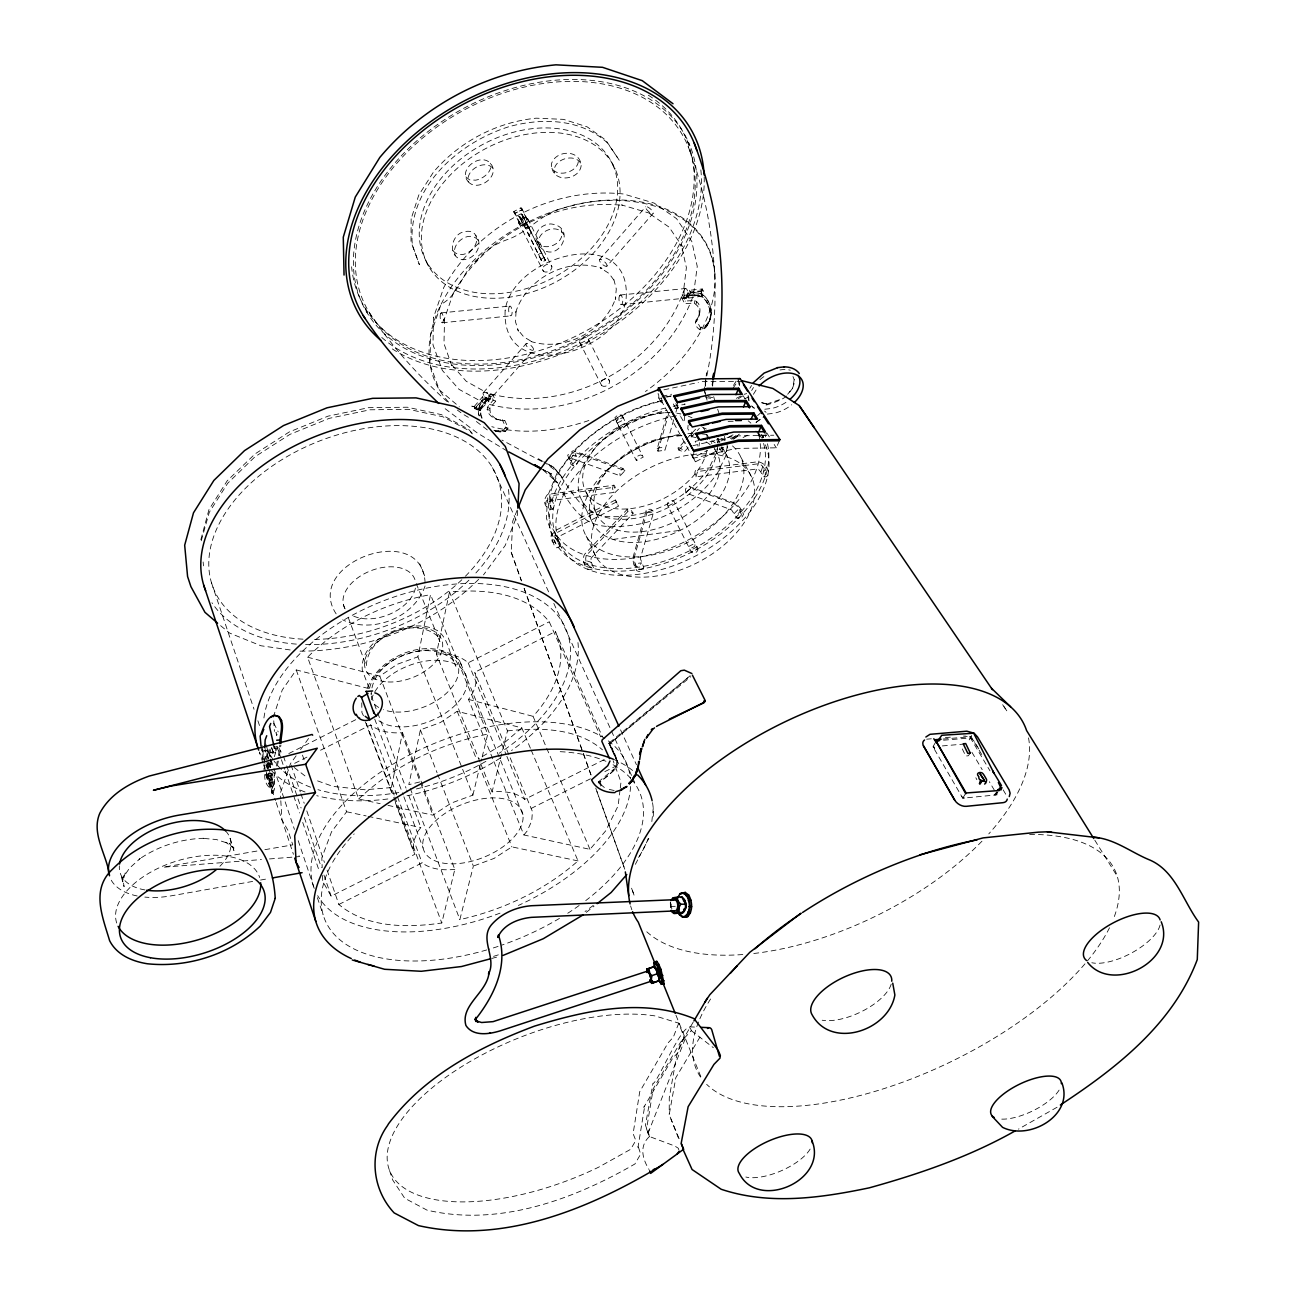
<?xml version="1.0" encoding="UTF-8"?>
<svg xmlns="http://www.w3.org/2000/svg" width="1296" height="1296" viewBox="0 0 1296 1296"><rect width="100%" height="100%" fill="white"/><g stroke="black" fill="none" stroke-linecap="round" stroke-linejoin="round"><path stroke-width="0.75" stroke-dasharray="5 3.75" d="M268.677 762.388A11.308 1.426 76.7 0 0 270.621 767.718L270.686 763.425L267.462 763.992M622.404 416.048L643.205 457.132L636.401 460.598L616.459 421.686L617.171 419.807A7.987 5.119 -27.2 0 1 621.513 417.587L623.441 418.106L623.068 417.361L616.102 420.941L616.572 421.864M268.499 768.091L265.664 756.913L269.147 755.762L265.907 756.346L265.81 759.44M794.173 379.631L792.877 387.86L787.725 394.729M703.517 291.422L702.205 288.992L689.067 290.32L690.25 292.442C702.675 293.22 706.628 285.703 701.428 296.784C705.688 291.811 678.148 301.838 690.071 290.417M322.51 875.48L322.736 881.361L331.128 896.152L414.947 854.242L413.44 851.18L413.554 841.736L417.782 831.497L420.876 827.545L406.701 789.961M264.627 760.541L262.796 751.064M425.088 582.698C422.221 519.388 302.049 563.128 336.377 614.207M270.621 767.718L270.686 763.425M200.864 539.687L208.948 509.652L227.237 480.767L255.037 453.924L289.316 431.941L328.066 416.146L368.663 407.673L407.381 407.219L441.45 414.655L468.472 429.187L473.153 434.338M201.236 540.772L209.304 512.26L227.691 483.278L255.004 456.743L289.85 434.419L329.233 418.349L370.04 409.795L408.71 409.342L442.924 416.794L469.687 430.985L472.311 433.901M712.654 386.176L712.865 381.202M705.429 386.37L705.753 379.388M488.203 399.751C488.317 397.84 482.922 395.734 482.193 397.516M670.453 902.032L670.599 908.366M517.671 510.867L517.444 514.868L505.181 545.519L483.521 574.873M522.207 222.912L522.11 221.697M723.638 447.428L695.353 461.83L692.275 455.641L695.839 453.778M543.931 257.402L545.308 260.399L542.182 262.019L519.21 214.958L522.077 214.391L545.308 260.399L536.868 243.778M677.419 403.121L676.804 409.941L673.175 403.753M684.725 415.595L684.094 422.415L680.432 416.162M739.433 385.69L739.773 382.028M688.095 425.299L687.755 428.701L691.448 435.019L691.951 429.899M779.366 440.786L776.304 447.817L736.274 448.416L693.247 458.217L693.943 451.397M699.079 446.051L699.419 442.649M620.039 790.025L618.095 805.918L605.702 830.849L589.972 849.35L523.908 834.964L493.533 760.687M620.282 788.033L620.995 782.087L613.154 760.703M702.27 296.152L688.662 298.064L690.703 291.551M706.174 376.099L706.595 372.811L704.344 389.221M278.462 755.552L279.839 745.054M279.515 755.471L280.908 744.973M670.307 902.648L670.469 908.285M271.852 782.217L268.402 783.675L271.771 782.719L270.135 774.7C265.243 773.032 265.891 781.439 270.329 777.665M712.12 384.863L712.654 380.992M651.839 821.567L653.233 808.396M717.79 444.901L716.737 452.045L709.511 467.24C688.127 498.506 650.236 517.849 612.36 516.65L611.744 516.634C579.798 517.639 570.985 486.486 553.441 467.095L562.788 477.9L556.033 470.934L544.174 462.056M718.049 443.119L718.826 437.773M727.218 446.213L725.76 455.949L717.692 472.7C694.332 506.639 653.152 527.65 611.939 526.435L611.08 526.419C574.808 527.423 567.34 493.274 547.641 471.42L557.815 483.084L542.862 469.768M706.919 375.5C722.245 299.198 715.781 219.218 688.111 146.432A180.079 128.239 -28.1 0 0 401.841 157.707A180.079 128.239 -28.1 0 0 485.806 363.982A180.079 128.239 -28.1 0 0 688.111 146.432M678.44 1138.099L669.222 1114.576L675.815 1077.689L701.136 1035.115M712.314 385.333L713.189 380.651M705.137 385.236L706.012 380.554M496.012 431.293A46.073 28.771 -69.4 0 0 505.505 431.228L508.243 427.939L504.824 420.601L500.71 419.758A34.441 21.481 -69.4 0 1 487.75 411.869L487.328 407.349L493.209 400.108L490.277 393.773L488.025 397.516L485.417 397.775L482.193 401.452A10.481 6.496 -69.9 0 0 479.18 415.692M504.824 420.601L503.269 420.698A34.409 21.497 -69.4 0 1 490.309 412.808L489.872 408.305L495.752 401.047L492.82 394.729L490.277 393.773M394.162 795.096L391.36 787.579L402.505 732.694C391.603 733.471 379.339 731.997 370.656 724.901L319.415 750.805M387.99 805.367L432.929 815.152L451.283 803.066L472.894 795.128L417.895 656.829L430.515 594.637C384.75 603.094 340.573 624.024 307.589 657.202L358.668 799L380.165 803.666M689.504 290.255L690.46 291.956L703.339 290.628L702.205 288.992M276.275 766.017L278.089 757.301M277.328 765.936L279.142 757.22M530.388 748.213L521.802 727.882L457.18 711.277L440.284 722.601L420.39 729.842L408.823 784.663L420.422 781.78M480.038 762.08L436.379 654.075L449.485 591.98C484.348 588.659 525.868 592.661 549.245 621.805L600.696 736.825M682.214 294.889L685.616 301.028L695.029 300.445L698.447 303.458A34.538 21.773 14.8 0 1 697.151 318.767L696.146 320.015L700.326 327.467L704.101 327.062L705.866 325.361A45.976 28.982 14.8 0 0 707.827 300.688L706.66 298.631A10.546 6.593 15.3 0 0 693.263 292.734L688.37 293.236L686.605 295.245L682.214 294.889L681.469 297.545L685.859 297.902L688.079 295.245L692.55 294.808A10.805 6.772 15.3 0 1 706.271 300.834L707.438 302.908M327.078 870.118L338.839 904.478C367.027 928.13 407.138 927.904 441.774 922.995L454.815 869.405L402.505 732.694M472.894 795.128L481.707 758.889M482.177 756.977L487.75 734.071L430.515 594.637M552.436 509.506L549.05 503.269L551.124 495.688L615.13 487.166L613.964 485.19L547.592 494.44C535.961 507.935 562.853 518.659 550.282 496.692M649.053 1129.739L648.389 1132.396L649.442 1136.527L674.908 1146.053L678.375 1148.305L679.217 1151.188M531.166 750.06L578.016 860.917C544.66 890.384 503.123 909.873 459.853 919.609L473.364 866.068L437.805 774.635M604.26 759.618L524.669 799.389C515.889 792.018 503.172 790.965 492.091 791.872L507.481 730.895L449.485 591.98M548.969 502.054L551.335 500.515L613.688 492.48L615.13 487.166M618.176 763.279L608.845 743.224L618.176 763.279L615.065 769.613L599.74 782.201L598.25 782.023L600.809 786.154L601.652 785.263L599.74 782.201C618.338 768.042 622.064 764.057 608.845 743.224L690.314 675.589L610.141 743.434L608.99 742.964L618.176 763.279L610.141 743.434L690.817 676.674M683.737 298.129L684.466 295.456M685.859 297.902L686.605 295.245M693.101 292.799A10.805 6.772 15.3 0 1 706.838 298.841L708.005 300.915A46.235 29.144 14.8 0 1 704.23 327.483C702.691 333.898 694.834 327.078 695.385 322.672L696.389 321.44A34.506 21.773 14.8 0 0 697.685 306.115L694.267 303.102L684.871 303.701L685.616 301.028M687.269 296.962L688.225 293.431M694.267 303.102L695.029 300.445M696.082 303.928L696.827 301.271M673.726 419.791L664.929 450.295L657.963 451.154L657.169 448.87L667.57 412.371M657.963 451.154L668.866 412.987M695.385 322.672L696.146 320.015M698.722 316.726L699.484 314.069M646.137 510.527L632.691 558.608L633.809 564.554L636.806 570.71L639.122 571.585L642.411 570.629L643.837 567.599L640.337 558.527L653.686 511.904L651.013 509.312A8.23 5.67 15.9 0 0 646.801 509.863L646.898 512.795L633.663 559.451L637.162 568.539L641.212 569.527L643.837 567.599M675.929 412.16L678.132 404.53M700.65 327.872C698.285 332.797 701.12 324.81 704.101 327.062M274.363 772.546L273.44 789.151L272.16 793.395L273.116 790.981L272.014 787.028L266.182 772.546M702.4 289.057L700.601 295.456L702.027 289.024M695.968 476.815L697.572 471.501L695.839 469.768A8.294 3.402 82.9 0 0 694.834 473.072L695.968 476.815L755.86 469.136C762.242 467.759 761.335 480.897 767.669 475.794C771.201 469.622 763.02 461.133 756.718 461.894L696.341 469.573M514.593 213.548L514.042 211.442L520.603 207.895L522.385 209.612L514.593 213.548L522.434 209.45L521.915 210.47L521.3 209.288L522.288 210.179M263.817 750.676L267.268 750.173L268.029 759.974M271.901 763.927L268.304 764.802L271.901 763.927L270.248 759.035M274.315 756.653L275.643 752.668L272.889 744.503M271.431 747.679L272.857 751.648L276.097 751.324L277.133 748.246L274.055 748.602M794.14 383.503L792.747 387.65L787.676 394.259M697.426 547.997L697.961 549.877L696.794 551.869L694.413 553.068L691.529 552.469L667.262 504.614L667.861 502.702A8.246 6.496 -26.8 0 1 671.992 500.596L673.888 501.244L697.426 547.997L694.915 551.075L690.93 551.286M367.513 687.755C379.906 654.496 432.038 634.57 459.464 660.425L522.904 814.73A52.828 28.544 -21.8 0 1 451.688 863.833A52.828 28.544 -21.8 0 1 444.123 814.034A52.828 28.544 -21.8 0 1 522.904 814.73M425.039 586.003C414.623 617.576 372.244 634.214 342.63 619.828M626.632 424.359L623.878 427.631L619.634 427.939L614.887 417.652L618.338 414.59L622.08 415.4M678.748 1023.143L673.288 1037.27L668.072 1042.875L639.722 1091.734L633.112 1133.692L635.801 1140.48L630.65 1149.309L598.784 1167.113A168.772 75.314 -21.8 0 1 406.393 1189.485A168.772 75.314 -21.8 0 1 448.999 1075.016A168.772 75.314 -21.8 0 1 655.063 1015.934L678.748 1023.143L684.11 1037.302L677.792 1052.757L672.624 1058.265L643.82 1107.302L644.792 1105.537L638.005 1147.365L637.794 1145.227L640.661 1154.072L634.943 1163.954C573.205 1199.691 498.733 1226.939 426.983 1210.124L404.725 1198.265L392.623 1179.878L388.573 1167.615M485.644 397.775L489.013 399.071L490.568 398.471L492.82 394.729M648.113 1133.06L686.345 1035.941M517.169 510.122L512.762 521.122L511.175 552.161L521.462 580.948M762.599 438.21L764.105 434.695M684.401 1037.124L679.622 1046.277L676.544 1056.224L669.271 1097.663L669.222 1114.576M593.503 567.778L590.944 561.217L591.106 558.09L633.193 513.167L630.86 510.057A8.246 3.37 43.4 0 0 627.637 508.923L585.776 553.068C579.847 557.572 586.294 575.554 593.503 567.778L592.839 568.004C587.687 567 583.556 559.354 586.845 554.931L628.009 511.353L633.193 513.167M971.66 735.512L967.885 742.187M514.512 211.345L514.755 213.597M514.852 213.775L514.042 211.442L513.994 212.366M635.38 864.319L648.826 838.399M488.738 400.918L482.728 398.682M681.809 1041.595L693.328 1021.912M649.442 1136.527L645.457 1125.139L652.973 1083.213C655.922 1086.615 686.702 1011.965 691.303 1030.644L680.594 1042.114L653.216 1088.786L646.558 1128.978L649.442 1136.527C638.993 1146.118 642.492 1158.98 649.069 1169.559M474.206 406.345L474.773 408.742L483.7 398.828L482.695 396.641L473.915 406.879L474.968 408.953L480.33 410.719L479.52 410.492L489.078 400.837M935.842 741.847L932.942 746.755L962.75 798.19L997.094 794.821L989.334 781.715M485.417 397.775L486.211 400.172M733.455 385.463L736.387 380.684M733.066 388.136L738.347 380.408L739.838 389.205M962.75 798.19L965.763 793.298M749.866 388.265L751.567 385.511M751.648 390.485L753.494 387.504M753.413 394.308L756.977 388.557M707.017 325.831L710.289 319.205L711.326 312.919M480.087 410.719L479.585 408.337L488.074 398.65L489.046 400.901M996.025 794.675L997.969 791.759M368.469 688.484L296.249 669.935L282.236 690.023L273.505 716.477L274.412 731.414M296.104 755.827L290.515 763.587L280.357 793.071L280.697 798.806M300.559 749.606L308.626 738.396M296.249 669.935L346.599 811.766L331.549 831.789L321.829 857.806L322.202 867.623M492.772 758.824L468.488 699.403C474.287 692.08 478.418 681.388 474.725 672.316L555.32 631.589L602.413 736.727M271.804 747.776L273.343 752.344L269.163 753.689L270.135 752.814L268.515 748.246M970.315 753.138L968.225 755.795L965.714 756.005L961.114 746.431M589.972 849.35L533.061 716.332C553.36 694.316 569.738 660.798 555.32 631.589M523.908 834.964L527.067 831.125L531.716 821.048L532.429 811.571L474.725 672.316M543.899 257.629L540.788 259.249L542.182 262.019L518.854 215.266L522.077 222.361M719.329 448.027L723.314 454.07M688.937 297.837L687.496 295.942L700.423 294.646L702.059 296.444M483.311 392.704L526.176 343.634M599.611 259.556L645.732 206.761M489.013 399.071L487.782 398.666L484.574 402.327A10.465 6.496 -69.9 0 0 481.561 416.567L482.533 418.689M488.236 399.136L479.909 408.629L480.33 410.395M490.325 399.071A4.747 1.944 41.4 0 0 486.275 393.125A4.747 1.944 41.4 0 0 483.845 395.474A4.747 1.944 41.4 0 0 490.325 399.071L533.272 350.098A4.811 1.863 41.5 0 0 529.124 344.137A4.811 1.863 41.5 0 0 526.775 346.356A4.811 1.863 41.5 0 0 533.272 350.098M606.868 266.182A4.909 1.701 41.7 0 0 602.51 260.204A4.909 1.701 41.7 0 0 600.34 262.213A4.909 1.701 41.7 0 0 606.868 266.182L653.087 213.484A4.99 1.604 41.8 0 0 648.599 207.506A4.99 1.604 41.8 0 0 646.542 209.369A4.99 1.604 41.8 0 0 653.087 213.484M493.938 430.256A45.846 28.593 -69.4 0 0 500.936 430.612L503.318 430.191L505.813 427.388L502.265 419.661M505.942 427.874C511.191 429.43 503.512 425.477 503.577 430.531A46.105 28.755 -69.4 0 1 494.1 430.596A45.797 28.609 -69.4 0 0 503.334 431.487L505.699 431.066L503.318 430.191M475.648 261.743C484.218 250.517 495.898 243.356 509.215 238.934C529.027 231.287 542.084 212.998 563.193 208.089C620.573 188.989 711.034 202.63 715.149 277.247M478.629 258.439C461.797 270.783 460.031 294.5 441.094 304.252L430.515 335.194L430.029 364.387L439.312 389.869L459.319 406.814M570.305 458.671L575.651 452.92L576.817 453.098L624.931 470.675L620.168 475.794L570.856 458.168L570.515 459.691L573.464 465.799L576.574 464.681L578.259 460.566L575.1 453.422M688.144 447.719L684.045 452.061L678.861 450.085L678.083 448.594L684.839 440.672M686.2 439.214L695.822 429.008M678.861 450.085L685.697 442.843M691.157 437.044L699.354 428.344M685.924 492.966L690.687 487.993L734.962 504.29L738.477 507.368L741.409 514.593L739.967 517.088L736.841 518.092L731.543 509.879L685.924 492.966L685.406 489.289A8.262 5.686 -69.5 0 1 688.354 486.194L736.16 503.723L740.324 508.145L743.564 514.22L741.15 518.416L736.841 518.092M264.74 774.554C263.768 788.859 279.013 795.809 270.135 774.7M765.466 436.898L766.244 433.107M657.169 448.87L657.85 448.222A8.456 5.67 15.7 0 1 662.175 447.687L664.929 450.295M731.738 439.36L737.473 434.095M757.593 415.627L760.46 413.003M478.645 579.344C431.633 626.422 364.889 651.677 298.663 651.143L297.999 651.062M307.589 657.202L379.793 676.139L397.208 664.297L417.895 656.829M358.668 799C394.097 765.32 440.089 743.823 487.75 734.071M521.802 727.882L502.022 744.73L478.856 758.646M578.016 860.917L511.888 846.871L494.1 858.389L473.364 866.068M598.25 782.023L614.417 768.739L615.065 769.613M586.278 912.352L594.054 906.147M733.487 439.295L739.935 434.484M756.038 422.48L764.073 416.486M722.925 454.523L727.996 449.971L726.635 442.762M475.259 408.953L474.66 407.916L480.33 410.719M786.51 395.993C780.467 402.683 743.337 411.512 781.861 398.925M733.795 438.647L740.178 433.966M756.135 422.269L764.105 416.421M764.089 476.928L764.672 476.507C766.973 471.728 763.166 463.79 757.593 463.871L697.572 471.501M1057.05 1107.254L1018.413 1129.14M526.516 217.566C512.341 220.952 522.418 227.756 527.116 218.749M738.331 398.731L746.626 393.449M677.97 447.962L678.391 447.687A8.408 3.175 43.3 0 1 681.615 448.918L684.045 452.061M522.887 224.24L526.192 222.523L522.855 216.205M523.973 226.395L527.278 224.678L526.192 222.523M527.278 224.678L528.071 226.249L525.074 228.55M528.298 234.9L531.603 233.183L528.314 226.703L525.01 228.436L525.544 229.489L525.01 228.436L528.347 226.735L528.865 227.756M744.763 398.812L748.229 397.013M538.245 254.534L541.582 252.801L545.324 260.156M617.171 423.063L624.154 419.499M720.787 441.077L735.043 433.82M695.353 461.83L693.328 457.601L707.503 450.376M730.539 438.647L739.4 434.144M615.357 500.013L555.514 530.469L550.962 535.912L554.445 546.053L556.713 547.852L559.969 546.604L556.972 538.877L559.175 536.333L618.532 506.137L615.389 500.029L618.532 506.137M616.345 502.038L555.401 533.434L554.737 536.236L559.969 546.604M743.078 437.53L750.141 433.933M668.007 506.088L674.649 502.718M688.532 546.556L695.012 543.267L694.899 546.118A7.42 4.423 -26.9 0 1 690.881 548.159L689.132 547.738M288.797 753.559L359.915 717.579M436.379 654.075C447.347 653.427 459.821 655.193 468.164 662.823L549.245 621.805M294.662 763.312L307.039 757.058M736.322 398.326L745.232 393.854M338.839 904.478L422.14 862.877C431.276 869.665 443.783 870.458 454.815 869.405M531.166 808.429L590.474 778.799M604.843 771.622L615.632 766.244M272.16 793.395L271.01 787.433L272.014 787.028M613.964 485.19L613.494 485.384A8.375 3.159 82.8 0 0 612.587 488.689L613.688 492.48M994.129 795.112L996.835 791.969L998.001 793.768L997.58 792.342M520.717 208.105L522.434 209.45M491.719 958.457L499.252 956.448M692.923 445.694L734.945 435.926L773.825 435.213M693.247 458.217L659.956 398.18L660.944 397.953M698.981 440.51L695.158 441.369L697.961 446.164M272.857 782.816L269.6 783.529M268.272 769.111L267.089 765.58L264.044 766.244L264.028 770.229M269.017 773.874L272.273 773.258L272.435 775.883C268.531 779.155 265.275 771.298 271.318 773.177L272.808 782.152L269.746 782.816L265.615 769.808M662.126 396.284L671.603 394.243M666.873 397.078L670.874 396.22M662.207 400.626C628.317 407.657 597.715 426.74 573.512 451.154L556.794 473.688L547.722 495.866L546.361 518.141L555.53 543.105M663.941 389.821L698.398 382.433M662.839 397.532L670.453 395.912M272.646 779.398L269.39 780.062M667.391 396.641L671.263 395.831M271.431 775.186L268.191 775.85M252.639 881.442L171.526 895.779A68.72 38.394 -17.3 0 1 144.812 897.091M260.561 880.049L268.466 878.639M661.154 398.309L659.956 398.18M624.931 470.675L622.647 468.86A8.44 5.638 -69.8 0 0 619.682 472.036L620.168 475.794M256.916 851.051L163.215 867.218L261.436 859.572M264.886 849.674L292.799 844.862L287.971 830.396L281.945 819.866L280.811 800.734M264.06 751.129L267.122 750.643L267.397 757.447L266.134 750.368M613.057 539.428L680.287 530.291M270.281 752.765L273.343 752.344M646.898 512.795L653.686 511.904M272.581 753.057L275.643 752.668M767.297 414.088L774.214 413.246A27.945 17.366 -29.9 0 0 791.726 404.773M764.818 409.244L771.962 408.402A26.941 16.767 -29.9 0 0 787.466 401.274M277.571 746.933L274.201 746.998M441.207 312.903L509.846 306.05M620.33 295.018L685.487 288.522M687.674 295.715L692.566 295.229A10.53 6.61 15.3 0 1 705.964 301.109L707.114 303.167A45.927 28.982 14.8 0 1 705.137 327.856L703.647 329.476A46.186 29.144 14.8 0 0 707.422 302.908M442.341 322.769L510.948 315.835M621.367 304.641L686.491 298.048M487.782 398.666L484.25 402.068A10.741 6.658 -69.9 0 0 481.156 416.664L482.144 418.802M942.37 745.929L965.083 743.969M931.338 738.785L927.304 739.125A9.088 5.767 29.9 0 0 926.689 739.206M945.4 737.602L951.426 737.084M943.148 739.044L971.093 736.663L978.156 748.553M943.585 740.21L970.445 737.926L989.998 770.845M391.36 787.579L364.921 789.766L332.91 786.38L314.993 779.949M269.455 858.94L299.538 856.591L297.61 853.238M507.481 730.895C539.476 727.429 577.012 727.769 602.494 749.849M670.793 906.422L675.232 906.325M728.158 421.362L734.2 421.297M702.238 381.623L741.296 381.332M614.158 790.495L605.702 788.665M689.521 1026.853L697.313 1027.177M495.671 431.276L500.645 431.827M766.568 403.817L758.29 401.792M766.681 404.028L758.403 402.003M290.191 649.944L260.933 645.764L229.441 632.999L220.547 625.612M521.575 208.04L527.31 219.38L526.403 217.615M273.164 792.974L274.493 788.891L274.493 775.624M272.403 753.17L271.382 752.603A6.691 2.203 86 0 1 269.843 748.051M346.599 811.766L366.136 815.913M368.096 816.334L420.876 827.545M707.827 396.511L715.635 398.407M468.488 699.403L533.061 716.332M573.464 465.799L571.099 464.535L567.664 455.171L573.107 450.684L623.57 468.698M495.607 418.883L498.166 419.823M486.94 409.293L489.483 410.233M487.328 407.349L489.872 408.305M489.418 395.928L491.978 396.884M488.025 397.516L490.568 398.471M493.209 400.108L495.752 401.047M542.263 469.492L551.675 474.077L543.137 469.492M549.18 465.005L554.429 467.581L543.753 461.797M541.922 461.538L501.925 440.073M678.602 407.803L674.746 402.311M541.987 460.825L538.423 458.897L542.732 461.279M507.028 450.959L477.236 432.929L443.021 407.09M764.575 411.107L766.082 412.322M476.41 421.524L488.106 430.515M270.459 764.122L269.924 763.474A6.642 0.842 76.7 0 1 269.568 762.664M271.625 782.881L271.382 782.703A6.642 0.826 76.6 0 1 269.212 776.191L268.645 773.323M272.695 787.531L271.787 786.38A11.259 1.393 76.6 0 1 269.212 778.669L268.061 773.68M691.303 1030.644L713.383 1047.719M689.294 486.032L690.687 487.993M294.111 767.426L306.034 776.741M642.46 455.641L640.516 454.993A8.473 6.577 -27.3 0 0 636.287 457.164L636.401 460.598M447.331 401.776C417.83 375.338 390.938 345.53 369.182 312.385M601.652 785.263L604.357 787.531M264.789 747.209L266.069 754.337L268.466 758.16M268.596 758.273L267.608 757.399M468.407 181.926C478.111 192.553 501.487 175.559 490.309 163.264C480.589 152.312 457.132 169.533 468.407 181.926C465.07 170.262 484.704 158.857 492.82 168.205M525.512 221.195L521.381 214.051L523.082 216.367M465.944 176.936L469.606 179.869L475.6 180.176A13.867 8.959 -31.6 0 0 485.125 175.786A13.867 8.878 -29.1 0 0 490.633 168.124L490.309 163.264M452.984 250.614C460.323 260.14 475.405 250.906 476.604 240.813A13.495 10.093 -37.1 0 0 474.109 233.312A13.495 9.785 -37.4 0 0 465.961 231.433C451.186 232.535 446.504 256.252 462.137 259.686C473.996 260.366 484.477 245.365 475.745 235.402M478.143 240.343C469.606 229.133 450.052 243.664 455.366 255.62M519.307 222.815L513.896 211.896M551.983 168.237C555.287 183.53 579.911 179.399 581.175 165.451C579.911 149.202 556.405 149.963 551.642 163.215A13.705 9.412 -20.1 0 0 553.473 170.278A13.705 9.736 -19.3 0 0 561.913 173.178C569.592 173.308 580.705 167.054 577.886 158.08M539.428 246.127C556.681 266.782 578.907 226.93 550.816 223.933A13.333 10.498 -24.3 0 0 541.096 227.367A13.333 10.562 -27.4 0 0 536.074 235.467L536.058 238.496L539.428 246.127C533.644 232.681 556.632 221.859 563.679 234.463M536.917 241.218C544.012 253.692 566.692 242.822 561.119 229.554M580.559 163.004C573.739 152.296 551.205 160.137 554.558 173.113M1002.65 704.7L1007.186 711.374L1002.715 704.781M743.143 395.766L745.281 399.119M766.681 432.702L769.889 437.74M774.166 444.463L776.304 447.817M1094.828 840.245L1117.201 876.226M757.998 433.658L759.926 436.817M978.788 748.91L974.722 742.073A9.04 5.67 30.3 0 0 963.479 736.063M1003.169 789.896L1006.214 795.031A9.25 5.848 31.5 0 1 1007.024 796.829M979.177 750.254L982.206 755.341M687.074 140.665L689.926 145.492A182.12 129.681 -28.2 0 1 485.19 365.423A182.12 129.681 -28.2 0 1 400.48 156.719A182.12 129.681 -28.2 0 1 689.926 145.492M971.935 752.312L982.206 769.662M792.958 376.52L794.286 379.841M688.565 293.026L689.845 295.294M612.749 164.608A105.089 75.379 -28.2 0 1 498.037 293.593A105.089 75.379 -28.2 0 1 444.577 174.312A105.089 75.379 -28.2 0 1 612.749 164.608L615.179 168.998A105.268 75.346 -28.2 0 1 500.191 298.064A105.268 75.346 -28.2 0 1 446.78 178.816A105.268 75.346 -28.2 0 1 615.179 168.998M761.432 434.581L763.182 437.724M759.181 433.674L761.724 438.242A113.902 70.211 -27 0 0 760.12 434.938M681.469 297.545L684.871 303.701M975.839 777.762L976.876 779.674M278.753 747.646L281.572 752.814M692.275 455.593L693.328 457.601M740.891 457.261L751.761 477.268A87.48 53.039 -26.9 0 1 652.585 576.526A87.48 53.039 -26.9 0 1 614.952 492.642A87.48 53.039 -26.9 0 1 751.761 477.268M717.482 438.275L721.273 445.322M722.228 447.088L726.975 455.917M707.162 434.792L711.877 443.605M712.832 445.354L717.547 454.167M623.068 417.361L623.538 418.3M522.239 214.699L522.45 215.104M522.11 209.855L521.154 207.976L527.213 219.947L526.095 217.744M518.918 216.432L519.761 218.101M273.78 723.184L278.219 731.884M522.45 215.395L524.605 219.332M521.737 214.731L531.603 233.183M527.067 224.451L542.295 254.178M622.744 416.713L621.821 414.914L622.598 416.437M519.145 216.886L518.789 216.189M514.139 211.637L520.214 223.576L519.097 221.389M518.627 222.604L543.397 271.204M579.668 342.387L601.603 385.447M528.752 227.513L532.705 235.305M522.434 219.235L523.633 221.584M528.185 219.721A5.087 3.596 -28.1 0 1 521.381 225.099A5.087 3.596 -28.1 0 1 520.668 218.668A5.087 3.596 -28.1 0 1 528.185 219.721L551.902 266.798A4.957 3.58 -27.9 0 1 545.276 272.047A4.957 3.58 -27.9 0 1 544.531 265.696A4.957 3.58 -27.9 0 1 551.902 266.798M588.692 339.795A4.779 3.548 -27.7 0 1 582.325 344.866A4.779 3.548 -27.7 0 1 581.531 338.612A4.779 3.548 -27.7 0 1 588.692 339.795L609.622 381.332A4.666 3.515 -27.5 0 1 603.401 386.305A4.666 3.515 -27.5 0 1 602.591 380.101A4.666 3.515 -27.5 0 1 609.622 381.332M628.009 511.353L627.183 509.215M363.463 715.781L361.924 712.573L361.762 702.869M761.967 434.711L763.328 437.708M586.019 492.091L597.229 515.371M581.936 500.596L593.131 523.989M586.116 535.928L595.804 556.389M554.445 532.024L561.946 548.208M426.497 261.679L428.587 266.198M482.387 396.965L483.197 398.714L474.692 408.726M620.573 729.859L636.433 764.721M492.496 467.678L549.666 594.232M553.813 603.401L631.816 776.093M632.642 777.94L635.963 785.279M267.138 768.026L265.923 764.98M365.213 308.221L367.416 313.308M679.12 1138.682L670.939 1118.966M265.826 774.392L271.01 787.433M647.741 1132.396L648.729 1134.761M468.164 662.823L506.088 754.499M506.866 756.362L524.669 799.389M271.318 773.177L272.435 775.883M419.742 563.841L422.107 569.592M422.771 571.212L425.137 576.947M459.464 660.425L462.413 667.618M416.227 583.54L439.879 641.601L437.53 635.98L438.08 636.628C415.514 615.697 366.784 634.927 366.395 666.095L347.555 615.6M675.961 1015.254L701.59 1078.531A231.79 101.671 -25.8 0 1 698.528 1021.993M480.8 763.943L492.091 791.872M457.18 711.277L475.924 757.723M478.921 765.142L511.888 846.871M268.078 762.647L270.167 767.945M420.39 729.842L437.076 772.756M379.793 676.139L420.001 781.342M420.714 783.221L432.929 815.152M343.359 604.568L344.768 608.245M410.233 788.405L459.853 919.609M369.085 688.16L362.264 670.032C360.385 644.873 388.12 630.131 409.52 626.454C419.11 625.207 429.235 625.936 437.789 630.828C449.08 639.041 449.08 654.966 455.868 666.209L453.211 659.826L453.778 660.474C427.696 636.822 371.984 658.805 371.174 694.478L371.142 693.603M371.304 696.001L376.958 711.034M377.671 712.913L406.004 788.081M374.722 719.053L403.169 794.885M403.882 796.781L423.079 847.957M370.656 724.901L396.754 794.837M397.451 796.732L422.14 862.877M394.859 796.975L441.774 922.995M366.298 723.362L393.093 795.436M393.79 797.348L414.947 854.242M365.407 721.937L392.558 794.983M395.329 802.483L413.44 851.18M511.175 552.161L521.397 580.705M524.135 588.319L582.779 751.939M583.459 753.851L591.64 776.677M595.739 788.098L625.061 869.908M524.183 588.546L582.633 751.648M583.313 753.543L591.462 776.304M596.905 791.467L624.769 869.227M631.557 888.197L634.279 895.779L631.654 888.392M302.47 755.098L305.645 764.267M291.13 765.11L300.283 791.84M300.931 793.735L304.204 803.293M306.812 810.923L324.454 862.472M283.468 756.248L286.076 763.927M286.724 765.839L301.093 807.991M304.349 817.582L321.327 867.397M323.951 875.059L331.128 896.152M276.923 746.447L280.795 757.852M281.426 759.748L284.666 769.257M285.314 771.152L299.506 812.965M302.729 822.458L318.865 869.956M274.347 746.123L276.097 751.324M717.644 409.163L719.474 414.574M211.475 582.746L254.032 709.268M257.888 720.77L259.832 726.521M265.631 743.791L294.435 829.424M298.21 840.667L314.183 888.165M317.374 897.674L323.125 914.765M270.103 759.505L271.933 767.669M263.072 763.214L259.346 752.02A169.322 99.808 -21.5 0 0 263.088 759.375M263.687 765.077L275.53 800.604M276.178 802.532L293.431 854.307M265.761 774.733L271.933 793.282M230.089 838.269L233.944 850.516L229.457 843.226L233.993 848.135L225.617 842.238L228.404 843.404L216.367 839.533L201.82 838.253L203.537 838.285C180.403 838.966 157.626 846.32 138.656 859.572L140.26 858.454L129.6 868.045L122.618 878.202L125.372 872.467L122.699 881.766L122.828 878.315L124.092 886.707L120.641 874.249M996.64 792.002L997.061 793.411M266.846 761.837L268.466 767.378M269.017 769.225L272.808 782.152M264.044 764.446L265.097 768.026M599.74 782.201L600.809 786.154M713.675 396.608L714.614 400.156M704.36 389.934L705.316 393.579M705.785 395.393L707.227 400.853M704.749 391.684L705.947 396.949M716.85 439.198L717.676 442.827M724.367 436.298L725.225 440.154M268.029 757.415L267.284 753.251M684.79 403.623L684.936 404.546M264.497 763.182L262.067 745.508M262.861 759.553L261.014 745.767M203.132 561.994L203.488 565.85M661.608 397.84L662.11 404.303L658.336 397.094L658.125 393.385M267.089 765.58L267.316 769.208M262.602 747.76L262.796 751.194M658.692 394.535L658.903 398.18M748.165 395.393L748.213 398.747M668.509 111.78A181.764 129.762 -28.2 0 1 575.602 336.247A181.764 129.762 -28.2 0 1 351.605 266.798M648.356 95.224A181.764 129.762 -28.2 0 1 667.165 110.387M704.198 177.001A189.994 135.319 -28.2 0 1 590.328 340.394A189.994 135.319 -28.2 0 1 390.29 347.571M996.073 793.087A2.317 1.458 31.4 0 1 995.231 794.999M964.629 797.996A2.317 1.49 31.1 0 1 961.729 796.441M116.705 923.027A75.022 40.792 -17.5 0 1 175.559 861.386A75.022 40.792 -17.5 0 1 259.67 877.522M137.198 895.973A68.72 38.394 -17.3 0 1 110.047 877.732M225.601 830.963A57.623 32.189 -17.3 0 1 218.959 867.202M145.022 889.947A57.623 32.189 -17.3 0 1 119.362 865.841M577.951 642.557A169.322 99.808 -21.5 0 1 511.499 750.53M500.369 758.014A169.322 99.808 -21.5 0 1 405.324 796.1M387.844 798.968A169.322 99.808 -21.5 0 1 316.742 795.679M305.046 791.986A169.322 99.808 -21.5 0 1 270.281 769.306M268.952 767.734A169.322 99.808 -21.5 0 1 264.141 761.125M263.93 717.952A160.834 94.786 -21.5 0 1 496.886 585.274A160.834 94.786 -21.5 0 1 499.219 753.219M485.87 761.368A160.834 94.786 -21.5 0 1 414.023 789.507M398.779 792.553A160.834 94.786 -21.5 0 1 317.941 789.669M310.619 787.207A160.834 94.786 -21.5 0 1 282.868 770.812M281.507 769.532A160.834 94.786 -21.5 0 1 274.055 760.995M272.954 759.391A160.834 94.786 -21.5 0 1 267.527 749.201M652.504 802.661A178.978 94.77 -21.8 0 1 652.99 819.493M648.275 838.334A178.978 94.77 -21.8 0 1 638.555 857.498M593.309 905.369A178.978 94.77 -21.8 0 1 585.047 911.509M498.328 954.844A178.978 94.77 -21.8 0 1 492.626 956.642M613.202 759.181A178.978 94.77 -21.8 0 1 633.193 770.958M631.541 779.285A169.808 90.121 -21.8 0 1 585.743 900.607M579.118 905.531A169.808 90.121 -21.8 0 1 567.68 913.291M559.451 918.394A169.808 90.121 -21.8 0 1 501.811 945.124M498.069 946.404A169.808 90.121 -21.8 0 1 488.608 949.385M486.697 949.952A169.808 90.121 -21.8 0 1 331.582 864.14M332.618 862.277A169.808 90.121 -21.8 0 1 354.197 833.911M560.212 751.68A169.808 90.121 -21.8 0 1 605.977 761.319M613.057 764.737A169.808 90.121 -21.8 0 1 630.261 777.859M270.977 757.058A11.389 3.726 86 0 1 268.369 749.315M671.911 908.901A5.881 3.305 88 0 1 671.782 901.757M302.989 639.171A152.377 98.221 -21.2 0 1 226.006 512.017A152.377 98.221 -21.2 0 1 439.717 430.969A152.377 98.221 -21.2 0 1 463.239 578.405M461.846 579.749A152.377 98.221 -21.2 0 1 312.725 639.414M508.469 489.451A160.412 103.421 -21.2 0 1 475.519 573.35M468.958 580.122A160.412 103.421 -21.2 0 1 302.357 644.452M296.363 644.112A160.412 103.421 -21.2 0 1 211.945 602.753M369.635 688.225A46.818 27.767 -21.5 0 1 428.684 650.041A46.818 27.767 -21.5 0 1 452.32 686.799A46.818 27.767 -21.5 0 1 383.438 709.69M378.724 707.47A46.818 27.767 -21.5 0 1 372.843 702.383M371.466 699.727A50.512 29.727 -21.6 0 1 440.932 660.474A50.512 29.727 -21.6 0 1 453.584 706.774A50.512 29.727 -21.6 0 1 376.715 718.972M630.553 786.51A168.221 91.012 -21.8 0 1 518.384 905.45M500.013 913.145A168.221 91.012 -21.8 0 1 317.666 895.617M314.248 888.392A168.221 91.012 -21.8 0 1 410.135 754.596A168.221 91.012 -21.8 0 1 604.843 738.493M608.261 740.875A168.221 91.012 -21.8 0 1 630.423 778.945M415.4 588.109A37.957 23.684 -21.4 0 1 388.93 614.515A37.957 23.684 -21.4 0 1 350.843 614.612M345.109 608.893A37.957 23.684 -21.4 0 1 370.948 570.694A37.957 23.684 -21.4 0 1 415.465 581.661M1029.64 834.413A231.79 101.671 -25.8 0 1 1113.539 918.67M1109.506 927.758A231.79 101.671 -25.8 0 1 912.416 1078.531A231.79 101.671 -25.8 0 1 706.66 1084.331M699.872 1018.753A231.79 101.671 -25.8 0 1 712.087 996.721M1028.522 737.894A217.048 107.212 -26.1 0 1 988.767 833.895M981.963 841.201A217.048 107.212 -26.1 0 1 752.668 953.613M742.802 954.536A217.048 107.212 -26.1 0 1 644.306 929.41M631.865 909.792A217.048 107.212 -26.1 0 1 630.617 905.904M891.211 984.134A43.853 19.343 -25.2 0 1 863.249 1010.718A43.853 19.343 -25.2 0 1 822.182 1020.227M1160.082 925.02A42.476 17.593 -27.6 0 1 1132.169 952.641A42.476 17.593 -27.6 0 1 1091.831 962.75M810.13 1149.082A39.982 16.151 -23.8 0 1 781.164 1170.823A39.982 16.151 -23.8 0 1 745.864 1177.027M1059.091 1090.114A38.653 14.888 -25.9 0 1 999.119 1118.918M479.245 415.967A10.741 6.658 -69.9 0 1 482.339 401.355M767.459 443.799A117.612 72.495 -27 0 1 668.687 561.913A117.612 72.495 -27 0 1 549.212 520.198A117.612 72.495 -27 0 1 665.156 408.078M673.11 406.296A117.612 72.495 -27 0 1 684.806 404.465M763.587 443.443A113.902 70.211 -27 0 1 669.74 559.256A113.902 70.211 -27 0 1 552.728 519.129A113.902 70.211 -27 0 1 666.905 410.281M674.584 408.677A113.902 70.211 -27 0 1 678.391 408.029M748.197 420.827A113.902 70.211 -27 0 1 750.886 423.128M758.533 434.306A113.53 70.357 -27 0 1 760.039 441.709M760.234 443.621A113.53 70.357 -27 0 1 655.922 553.1A113.53 70.357 -27 0 1 548.37 506.38A113.53 70.357 -27 0 1 661.997 400.934M705.656 397.645A113.53 70.357 -27 0 1 711.763 398.488M732.499 445.905A86.848 53.298 -27 0 1 685.211 543.656A86.848 53.298 -27 0 1 581.758 520.004A86.848 53.298 -27 0 1 681.615 434.273M687.868 433.706A86.848 53.298 -27 0 1 694.024 433.528M701.833 433.917A86.848 53.298 -27 0 1 707.989 434.776M721.078 438.696A86.848 53.298 -27 0 1 724.707 440.462M765.369 444.82A114.178 70.097 -27 0 1 675.346 565.007A114.178 70.097 -27 0 1 555.903 523.325A114.178 70.097 -27 0 1 680.06 415.06M755.924 431.05A114.178 70.097 -27 0 1 760.817 436.801M681.615 435.553A75.103 46.105 -26.9 0 0 656.959 440.154A75.103 46.267 -27 0 0 590.717 518.27A75.103 46.267 -27 0 0 683.51 528.638A75.103 46.267 -27 0 0 720.949 447.331M689.375 435.521A75.103 46.105 -26.9 0 1 693.068 435.764M448.643 402.133A152.231 103.307 -27.7 0 1 499.43 239.128A152.231 103.307 -27.7 0 1 695.158 228.582A152.231 103.307 -27.7 0 1 645.392 391.538M588.886 420.487A152.231 103.307 -27.7 0 1 491.783 426.692M468.374 417.328A152.231 103.307 -27.7 0 1 457.358 410.054M714.728 449.453A67.505 41.715 -27 0 1 664.589 526.111A67.505 41.715 -27 0 1 594.832 494.181A67.505 41.715 -27 0 1 685.13 435.91M691.076 436.59A67.505 41.715 -27 0 1 698.738 438.502M706.126 441.871A67.505 41.715 -27 0 1 710.905 445.338M706.595 434.711A66.955 41.942 -27.1 0 1 707.81 442.13M707 450.684A66.955 41.942 -27.1 0 1 629.095 508.761A66.955 41.942 -27.1 0 1 586.667 461.587A66.955 41.942 -27.1 0 1 672.948 412.825M676.852 413.23A66.955 41.942 -27.1 0 1 680.87 413.926M688.241 416.146A66.955 41.942 -27.1 0 1 692.08 417.895M703.517 428.069A66.955 41.942 -27.1 0 1 705.283 431.276M711.763 440.834A75.103 46.267 -27 0 1 715.165 442.762M717.287 448.74A74.488 46.526 -27.1 0 1 638.005 517.833A74.488 46.526 -27.1 0 1 579.976 473.704A74.488 46.526 -27.1 0 1 669.4 412.339M700.844 169.889A186.948 133.148 -28.2 0 1 584.998 341.059A186.948 133.148 -28.2 0 1 380.457 336.263M754.434 408.386A28.885 17.982 -29.9 0 1 751.923 406.328M749.056 400.788A28.885 17.982 -29.9 0 1 748.813 397.451M754.175 407.9A28.885 17.982 -29.9 0 1 751.648 405.842M748.796 400.302A28.885 17.982 -29.9 0 1 748.537 396.965M721.499 446.845A71.15 44.177 -27.1 0 1 722.698 454.264M702.481 427.291A71.15 44.177 -27.1 0 1 706.304 429.057M717.676 438.858A71.15 44.177 -27.1 0 1 719.491 441.839M759.926 379.696A26.941 16.767 -29.9 0 1 765.563 375.516M779.998 369.959A26.941 16.767 -29.9 0 1 790.317 370.202M411.156 218.846L411.01 241.785L419.369 264.676L412.339 244.895C407.187 187.369 458.654 142.301 509.425 126.554L509.344 126.587C542.311 117.596 581.159 118.697 607.532 142.997L619.391 160.445L605.783 140.081L587.137 126.83L563.517 119.362L536.204 118.179C496.579 122.132 459.351 141.75 433.512 172.028L418.754 195.161L411.156 218.846M433.463 317.682L432.994 344.817L442.357 370.445L459.011 389.335L484.024 402.975C566.773 427.356 664.702 376.18 693.425 295.148L697.248 266.425L691.821 241.51L676.561 218.651L654.221 203.116L623.668 194.011C552.371 186.219 478.483 224.872 443.75 287.55L433.463 317.682M444.544 318.541L443.977 343.618L451.753 365.602L450.895 363.722L466.204 381.251L487.814 393.336L486.227 392.672C564.295 415.984 656.91 367.546 683.721 290.903L683.316 292.604L686.394 267.624L681.259 244.62L682.279 246.434L669.028 227.075L648.34 212.836L650.155 213.354L621.513 204.914L623.02 205.351C555.725 198.175 486.097 234.56 453.146 293.593L453.649 292.102L443.929 320.323L444.544 318.541M568.831 458.752L571.099 460.906L575.894 455.657L571.811 455.495A7.906 5.054 -26 0 0 568.831 458.752M505.148 310.489C501.098 385.673 617.382 354.326 625.968 300.283C633.695 222.183 512.244 254.664 505.148 310.489M516.051 311.348L515.5 321.813L518.432 331.128L517.525 329.265L523.681 336.814L532.607 342.112L530.971 341.496C564.473 352.156 604.876 331.015 615.778 297.724L615.308 299.425L616.297 288.976L613.834 279.482L614.806 281.313L609.007 273.44L600.242 267.77L601.976 268.337C567.891 256.495 525.69 278.575 515.5 313.097L516.051 311.348M934.108 746.917L934.691 748.57L932.942 746.755L934.108 746.917M741.101 509.603L740.988 510.478A7.484 4.471 -27.9 0 1 738.04 513.491L734.346 513.378L739.093 508.518L741.101 509.603M479.018 408.515C485.32 411.318 459.869 401.89 479.018 408.515M550.93 499.122L549.617 504.468L545.794 503.982A7.776 4.892 -25.2 0 1 546.604 500.661L550.93 499.122M634.846 563.76L635.283 566.449A7.42 4.455 -26 0 0 639.414 565.866L641.52 562.837L634.846 563.76M762.631 466.835L760.882 472.117L765.045 470.626A7.614 4.601 -28.7 0 0 766.147 467.354L762.631 466.835M277.069 734.362L276.664 735.529L275.983 732.434L277.069 734.362M552.323 539.201L551.902 540.14A7.63 4.714 -24.9 0 0 553.36 542.635L557.636 541.436L555.287 537.435L552.323 539.201M584.901 562.189L584.658 563.792A7.501 4.552 -25.2 0 0 587.898 564.845L591.511 562.399L586.294 560.698L584.901 562.189M388.087 681.955A40.856 24.608 -21.5 0 0 442.471 642.508A40.856 24.608 -21.5 0 0 380.392 639.479A40.856 24.608 -21.5 0 0 388.087 681.955M440.527 313.729A4.973 1.571 84.2 0 0 441.499 322.283A4.973 1.571 84.2 0 0 443.313 317.504A4.973 1.571 84.2 0 0 440.527 313.729M509.101 306.877A4.925 1.685 84.4 0 0 510.041 315.349A4.925 1.685 84.4 0 0 512.05 310.586A4.925 1.685 84.4 0 0 509.101 306.877M684.596 289.332A4.795 1.96 85 0 0 685.454 297.594A4.795 1.96 85 0 0 687.933 292.912A4.795 1.96 85 0 0 684.596 289.332M619.488 295.844A4.844 1.863 84.7 0 0 620.379 304.187A4.844 1.863 84.7 0 0 622.679 299.473A4.844 1.863 84.7 0 0 619.488 295.844"/><path stroke-width="1.5" d="M647.303 971.627C648.68 969.424 653.249 984.685 650.025 980.1M654.318 967.48L654.593 966.492L657.38 971.627L659.599 980.473L651.661 983.372L649.701 980.149L652.52 982.919L659.437 980.699M280.989 743.321C280.633 734.443 285.622 724.172 279.045 716.575L274.914 715.343L271.334 716.915M638.248 768.609L638.588 761.513L639.43 761.432L635.672 775.413L629.402 783.967M279.936 743.386C279.628 734.443 284.715 724.108 278.089 716.461L273.958 715.23C265.486 718.373 263.38 728.773 260.14 736.209L261.014 745.767M671.053 900.428C677.549 891.875 679.865 907.751 678.958 912.514L683.413 912.4C687.01 908.35 687.01 900.25 681.923 897.496M685.665 907.945L685.001 900.817M517.914 506.866L519.08 483.619L505.31 446.472L484.234 422.723L454.151 406.328L416.048 397.888L372.632 398.326L327.029 407.803L283.484 425.574L244.539 450.603L213.856 480.443L193.493 512.811L184.68 545.211L187.58 576.509L190.917 586.651L204.962 612.328L217.582 623.149M935.842 741.847L933.8 738.736M673.904 395.717L677.533 401.906L711.05 394.486L742.397 394.357L738.639 388.249L707.341 388.33L673.904 395.717L673.79 396.932L707.033 389.578L738.137 389.48L740.956 394.065M681.064 409.342L681.178 408.143L714.776 400.658L746.188 400.496L749.995 406.669L749.461 407.916L745.67 401.744L714.452 401.906L681.064 409.342L684.725 415.595L681.178 408.143M684.758 900.283L681.971 897.01L677.533 897.091L677.711 900.428M658.174 387.99L701.071 378.853L740.097 378.594L779.9 439.538L779.366 440.786L738.202 441.337L693.943 451.397L659.016 387.844L657.931 389.659M695.968 433.35L699.71 439.733L733.698 432.054L765.401 431.681L761.513 425.38L729.875 425.704L695.968 433.35L695.855 434.565L729.535 426.951L760.995 426.627L764.867 432.929M658.481 390.89L659.21 389.448L693.943 451.397M683.154 893.641L685.26 892.426L688.646 894.953C692.42 901.465 693.101 910.683 687.82 916.564L682.717 917.244L679.234 913.939M712.946 379.55L713.756 373.216L712.93 379.048M639.673 759.618L641.342 748.505M659.048 976.795L656.78 973.944L656.797 970.202M654.593 966.492L648.875 968.566L651.758 983.356M713.48 378.902C729.518 300.429 722.795 218.084 694.251 143.24M656.91 965.633L658.708 964.24L660.944 969.376L664.135 983.842L661.154 984.037L659.162 980.942M609.979 761.011L607.775 765.693L591.592 779.803C595.334 788.794 605.799 792.925 614.984 792.585M635.672 775.413L637.454 768.496L635.591 773.372M647.676 968.728L647.109 972.518L646.866 969.068L654.496 966.492M641.131 748.505L639.56 754.159L641.909 748.667M656.78 973.944L651.904 975.629L651.337 979.452M658.611 981.137L659.178 977.33M678.488 908.723C678.148 912.886 672.543 915.543 671.215 910.294L674.973 913.113M685.535 908.561L682.393 912.87L673.969 913.567M644.209 741.247L642.427 746.836L644.792 739.4M692.42 675.167L704.911 700.002L704.716 702.043L658.498 725.306A22.972 17.512 -66.6 0 0 656.505 726.44M678.618 908.107L680.74 904.252L685.195 904.154M261.841 734.362L263.768 729.34M517.898 508.275L525.22 489.937L547.949 458.849L579.928 429.835L617.512 406.361L658.627 389.529M965.795 793.768L935.906 740.875L939.746 740.534M986.548 781.051L986.548 779.528A69.287 44.55 30.5 0 0 983.389 774.166C981.574 770.861 974.657 772.772 978.772 776.612C978.237 783.643 990.257 779.463 984.636 784.096M735.966 394.745L738.639 388.249M743.467 407.009L746.188 400.496M751.064 419.386L753.818 412.873L722.277 413.116L688.532 420.682L692.242 427L726.068 419.402L757.658 419.11L753.818 412.873M758.743 431.908L761.513 425.38M647.935 734.638L646.283 738.088L652.698 729.47A22.972 17.512 -66.6 0 1 654.545 727.85M629.24 783.513L631.816 781.488L634.975 774.992L633.128 777.892M1009.276 796.554L1010.119 793.233L1009.114 789.863L977.508 736.906L974.074 733.163L966.832 731.187L930.01 734.314L925.846 737.019M670.891 900.574L673.564 897.723M356.27 698.155C352.771 703.031 351.686 710.143 355.541 715.133M705.024 1002.035L709.787 994.761L749.833 952.285L800.977 913.162M651.661 983.372L652.52 982.919M693.911 1020.956L707.227 998.244M679.979 894.386L681.761 893.236M654.318 966.071L654.934 965.018M936.814 742.349L941.771 735.269L973.701 733.228L994.178 773.55L992.704 771.023L1001.192 785.068M980.878 780.079L979.436 783.659L981.331 780.597M980.019 784.112L981.931 781.051M686.216 895.941L688.646 894.953M305.645 764.267L317.277 748.213L153.414 790.285L170.991 786.024L305.645 764.267L315.446 792.504L305.176 806.468L294.694 835.79L296.104 862.326L299.101 867.51M677.192 1153.958L679.217 1151.188M357.809 696.519L359.251 695.482L361.487 697.41L369.83 719.766L376.423 715.748A15.358 11.761 -49.2 0 0 382.336 702.043A15.358 11.761 -49.2 0 0 374.819 692.89M753.268 382.774L764.105 373.086L777.762 367.61M626.81 874.525L611.161 892.474L597.164 903.652M658.935 970.315L660.944 969.376M651.289 729.778L652.325 728.66M628.981 783.173L631.298 780.808L631.816 781.488M681.971 897.01L680.967 897.496M683.413 912.4L682.393 912.87M583.168 914.846L543.299 938.709L503.026 955.427M361.487 697.41L368.032 693.392M998.455 789.734L1001.354 789.734M718.438 1050.894L720.349 1055.414L719.96 1058.2L713.95 1064.389L688.127 1106.719L681.194 1143.234L683.559 1149.293L650.624 1173.398L649.588 1170.839M1060.355 1104.986C1116.164 1068.341 1173.107 1024.099 1197.277 959.558L1198.622 922.088C1182.875 900.704 1175.018 869.875 1148.272 859.378C1130.306 851.747 1113.75 838.528 1093.63 837.216M655.906 961.681L654.188 962.653L654.269 965.65M615.762 791.662L621.513 789.912L626.989 786.445L623.295 788.049M717.757 1049.647L694.04 1018.624C642.605 997.483 585.484 1010.524 534.422 1026.157C479.342 1046.86 424.456 1075.712 388.541 1123.778L387.439 1125.657C368.291 1152.322 371.936 1189.307 394.178 1212.926L418.446 1225.595C501.325 1244.338 586.1 1210.172 656.537 1168.409L662.888 1164.424M688.354 900.688L690.995 900.153M1014.865 1131.068C969.327 1156.793 919.528 1173.901 869.292 1187.833C820.676 1197.99 769.387 1205.361 721.175 1189.258L692.064 1169.51L682.895 1149.131M266.733 735.723L265.162 739.919L264.789 747.209M669.319 719.15L703.858 702.821L703.647 701.897M270.751 723.46L269.519 726.57L273.764 745.151M999.184 789.183L997.839 789.734L1000.253 789.183L1000.901 787.693L998.357 782.525M653.168 1169.656L656.537 1168.409M664.07 980.716L661.786 980.602M658.708 964.24L656.829 961.389L654.415 962.167L654.496 965.277M648.486 970.801L493.079 1021.637L481.626 1022.512L476.021 1020.843L477.965 1022.188L475.065 1019.11L475.956 1021.507L475.843 1017.328L475.243 1019.677C494.116 995.96 508.81 965.423 498.442 934.999L497.842 937.397C503.285 924.518 518.432 918.572 531.554 917.341L674.455 910.942M662.904 975.418L660.717 975.791M652.228 980.878L500.402 1030.79C489.353 1034.176 473.267 1036.832 465.912 1025.476C460.048 1004.773 487.993 992.234 489.094 971.773L488.511 974.138C497.032 957.793 479.228 939.681 491.33 924.955C501.341 913.324 516.553 906.86 531.668 905.71L674.86 899.683M648.875 968.566L646.817 969.149M677.954 897.205L680.206 893.446L685.26 892.426M489.823 958.959L461.538 966.524L421.249 971.287L384.572 969.278L352.269 959.98M919.804 854.842L983.081 837.896L1038.307 832.162L1047.249 831.805L1098.959 837.848M999.718 787.968L1002.164 787.855M679.963 893.851L683.3 893.074L686.524 895.487C690.12 901.708 690.768 910.489 685.73 916.126L682.393 916.839L679.185 914.393M694.057 450.198L738.542 440.089L779.9 439.538M701.071 425.704L708.685 424.003M712.492 423.144L720.09 421.427M700.893 440.073L727.655 434.03M684.855 414.38L718.519 406.879L749.995 406.669M684.223 415.319L691.789 413.618M701.266 411.512L708.831 409.811M678.829 402.489L699.581 397.888M673.936 897.642L677.533 897.091M489.305 1033.301L490.423 1033.106M272.419 877.943L302.098 872.694M675.362 913.032L678.958 912.514M655.776 961.567L656.829 961.389M315.446 792.504L179.707 815.006A68.72 38.394 -17.3 0 0 109.01 874.541M1000.366 785.911L1001.533 785.732M738.088 378.853L740.097 378.594M659.34 981.283L660.263 981.38M664.135 983.842L661.608 984.296L659.745 981.428M783.934 366.914C789.701 366.752 795.76 368.647 799.292 373.491M777.406 367.643L784.453 366.849M279.904 740L276.664 740.227M941.155 739.222L935.161 739.724L966.119 792.974L999.459 790.495M687.82 916.564L682.717 917.244L682.279 916.272M690.525 912.659L687.917 912.044M680.951 914.749L679.396 914.701M691.691 906.649L688.986 906.568M672.559 898.209L675.524 898.144M735.545 420.552L741.425 420.503M681.064 912.919L682.02 912.951M701.201 1027.339L708.977 1027.663M1047.249 831.805L1051.753 832.34M280.697 720.365L281.653 720.479M741.879 380.684L772.853 388.444L799.195 405.551L992.428 689.683M366.266 691.335L373.766 712.849L376.423 715.748M372.6 690.962L365.796 691.465M704.101 700.666L705.073 701.087M691.902 673.547L684.304 670.145L680.821 670.729L602.219 739.822L601.83 741.328L609.574 758.63M540.837 468.812L508.729 451.867M541.436 468.569L534.616 464.891L540.14 467.953M655.128 968.225L657.266 972.113M646.898 969.133L648.859 972.324M365.197 716.315L369.83 719.766A15.358 11.761 -49.2 0 1 356.254 714.29M683.64 892.636L686.993 895.147C691.076 900.25 691.157 914.636 685.471 915.592M653.735 966.897L656.57 969.667M651.904 975.629L649.085 972.859M673.013 103.745L642.265 80.66L602.527 67.311L555.968 64.832C487.831 71.183 423.743 105.025 379.809 157.448L355.282 197.057L343.278 237.2L344.039 275.06M438.793 403.445C410.751 376.828 384.118 348.154 363.188 315.511M653.735 982.822L651.467 979.987M991.521 688.289L1010.637 706.855M1087.684 962.426C1112.584 994.194 1176.995 960.563 1161.216 921.764M680.74 904.252L677.954 900.963M992.137 1116.293L1002.553 1127.342C1029.494 1140.901 1074.416 1115.143 1061.845 1082.792M661.835 983.453C664.394 981.526 658.271 963.22 655.193 963.041M799.195 405.551L814.261 427.729M743.45 384.701L747.824 391.522M752.069 398.164L754.353 401.711M757.463 406.571L761.967 413.602M763.927 416.68L768.479 423.808M1093.759 838.528L1026.594 730.555A217.048 107.212 -26.1 0 0 799.049 715.376A217.048 107.212 -26.1 0 0 630.099 903.928M756.167 418.802L753.284 414.121L721.953 414.364L688.419 421.88L690.266 425.039M674.698 398.488L677.419 403.121M696.778 436.153L698.657 439.344M660.879 983.567L662.159 983.923L660.992 975.872L656.991 965.212L655.193 962.491L654.253 963.203M924.55 740.016A9.088 5.767 29.9 0 0 923.173 745.265L954.682 800.086A9.299 5.962 31.1 0 0 966.265 806.323L1002.91 802.678A9.25 5.848 31.5 0 0 1007.235 799.114M954.682 800.086L923.416 745.848M312.692 735.205L312.077 734.476L149.267 776.045C129.697 783.043 109.787 794.221 99.792 813.289C90.833 834.138 107.244 855.279 109.512 875.804M499.657 464.017L618.905 726.181M638.102 768.398L645.619 784.906M681.34 1143.979L683.559 1149.293M654.869 963.122L638.28 922.185A217.048 107.212 -26.1 0 1 632.578 911.671M663.163 983.599L675.216 1013.391M203.731 585.176L258.714 750.157M294.71 858.146L315.803 921.424M657.785 973.507L658.967 978.221M719.41 1056.305L711.731 1029.704A4.714 3.078 -89.3 0 0 707.47 1028.489M811.928 1140.561C828.5 1180.154 757.982 1211.533 739.287 1173.35A39.982 16.151 -23.8 0 1 770.164 1140.367A39.982 16.151 -23.8 0 1 812.219 1142.797M892.733 983.162L894.872 994.972C888.845 1030.79 830.882 1050.019 811.976 1014.525A43.853 19.343 -25.2 0 1 846.985 975.839A43.853 19.343 -25.2 0 1 891.761 981.234M625.336 871.9L628.754 895.73M621.432 788.843L621.513 789.912M373.702 711.115L373.766 712.849M381.089 340.573A189.994 135.319 -28.2 0 1 465.296 100.408A189.994 135.319 -28.2 0 1 704.117 174.976M260.674 882.754A75.022 40.792 -17.5 0 1 199.211 939.47A75.022 40.792 -17.5 0 1 118.098 926.316M216.286 869.632A57.623 32.189 -17.3 0 1 146.772 890.222M119.572 864.059A57.623 32.189 -17.3 0 1 165.532 824.985A57.623 32.189 -17.3 0 1 225.601 830.963M257.483 746.431A169.322 99.808 -21.5 0 1 384.07 594.67A169.322 99.808 -21.5 0 1 574.144 626.94M373.945 965.957A178.978 94.77 -21.8 0 1 367.87 964.467M360.158 962.086A178.978 94.77 -21.8 0 1 354.715 960.044M351.265 958.554A178.978 94.77 -21.8 0 1 375.386 812.252A178.978 94.77 -21.8 0 1 613.202 759.181M637.535 774.862A178.978 94.77 -21.8 0 1 652.115 800.782M656.149 968.29A5.524 0.907 71.7 0 1 658.141 970.979A5.524 0.907 71.7 0 1 659.956 977.54A5.524 0.907 71.7 0 1 658.595 977.103M682.927 899.343A5.686 3.094 86.8 0 1 685.778 904.284A5.686 3.094 86.8 0 1 684.077 910.246M683.413 900.59A5.864 3.305 88 0 1 684.061 901.676M684.191 908.836A5.864 3.305 88 0 1 683.591 909.905M673.094 899.926A5.881 3.305 88 0 1 677.759 905.434A5.881 3.305 88 0 1 673.288 910.764M205.643 590.668A160.412 103.421 -21.2 0 1 318.929 435.083A160.412 103.421 -21.2 0 1 505.343 476.296M730.296 973.361A231.79 101.671 -25.8 0 1 737.019 966.087M755.017 948.769A231.79 101.671 -25.8 0 1 800.798 913.664M802.516 912.514A231.79 101.671 -25.8 0 1 976.99 839.905M1086.647 960.579A42.476 17.593 -27.6 0 1 1111.612 923.756A42.476 17.593 -27.6 0 1 1160.114 919.949M994.097 1117.395A38.653 14.888 -25.9 0 1 1018.348 1084.784A38.653 14.888 -25.9 0 1 1061.359 1083.683M365.261 318.703A186.948 133.148 -28.2 0 1 467.37 102.092A186.948 133.148 -28.2 0 1 696.859 150.547M759.197 385.981A27.945 17.366 -29.9 0 1 796.279 374.738A27.945 17.366 -29.9 0 1 794.367 402.473M798.093 375.322A26.941 16.767 -29.9 0 1 790.155 399.136M275.222 898.322L270.491 912.416L260.204 926.073C230.591 954.31 187.969 967.999 147.42 963.77C132.386 961.421 116.867 954.958 109.625 940.702C102.465 916.45 90.509 889.202 112.995 868.757C142.754 838.739 187.499 824.548 229.214 830.606L229.862 830.752C263.088 834.203 273.586 870.248 275.222 898.322M984.182 780.03L980.149 774.02L984.182 780.03M970.315 753.138L967.804 753.349L963.187 743.758L965.698 743.564L970.315 753.138M150.401 957.712A75.346 40.613 -17.6 0 0 264.87 902.065A75.346 40.613 -17.6 0 0 161.627 882.787A75.346 40.613 -17.6 0 0 150.401 957.712"/></g></svg>
